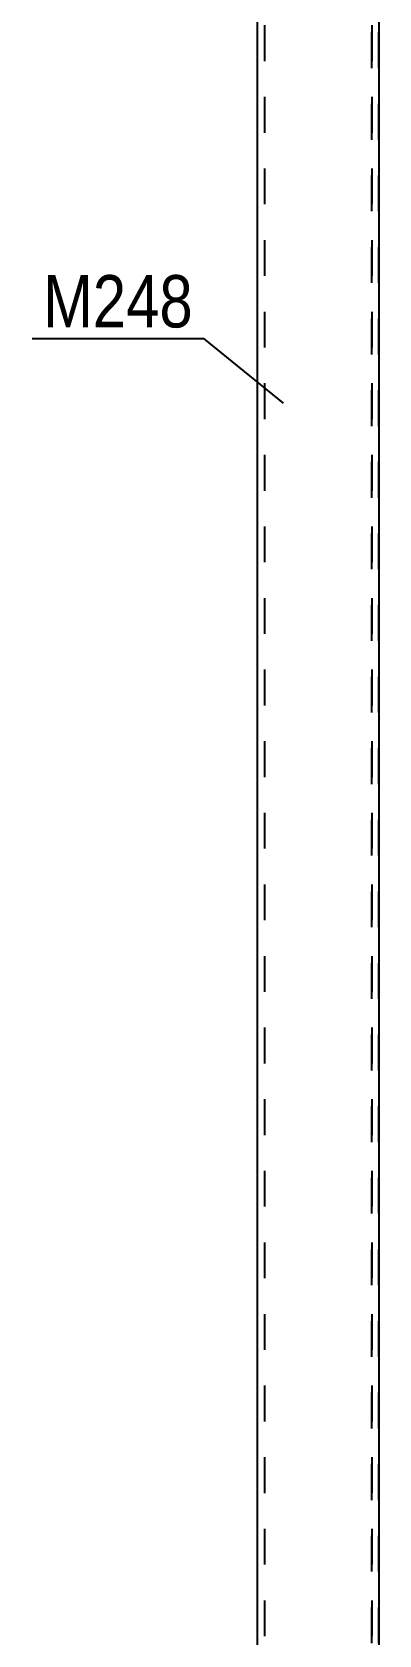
# Model space of a CAD drawing. Header units: millimetres. Extents: x -858 to 331, y -869 to -28.
# Drawn here: x 189.6 to 208.6, y -370.1 to -282.3 of the extents above; entities that cross this region are included whole.
import ezdxf

# ---------------------------------------------------------------- set-up
doc = ezdxf.new("R2010")
doc.units = ezdxf.units.MM
doc.linetypes.add('DXK_LINE_DOT2', pattern=[3.9198, 1.9599, -1.9599])
doc.styles.add('Arial Narrow', font='ARIALN.TTF', dxfattribs={"height": 0.2})

# ---------------------------------------------------------------- blocks, each defined once
blk = doc.blocks.new('Part-570393797-1517 - 1375')
at = {"color": 7, "linetype": 'DXK_LINE_DOT2'}
for p, q in [((202.328, -223.165), (202.328, -421.498)), ((208.195, -421.498), (208.195, -223.165))]:
    blk.add_line(p, q, dxfattribs=at)
at = {"color": 2, "linetype": 'Continuous'}
for p, q in [((201.928, -250.56), (201.928, -421.498)), ((208.595, -250.56), (208.595, -421.498))]:
    blk.add_line(p, q, dxfattribs=at)
blk = doc.blocks.new('Part-570393797-1565 - 1375')
at = {"color": 7, "linetype": 'DXK_LINE_DOT2'}
for p, q in [((201.928, -223.164), (201.928, -421.498)), ((202.328, -223.164), (202.328, -421.498)), ((208.195, -223.164), (208.195, -421.498)), ((208.595, -421.498), (208.595, -223.164))]:
    blk.add_line(p, q, dxfattribs=at)
blk = doc.blocks.new('Mark-570393797-1513 - 1375')
at = {"color": 30, "linetype": 'Continuous'}
for p in [(189.582, -299.102), (203.356, -302.643)]:
    blk.add_line(p, (199.005, -299.102), dxfattribs=at)
at = {"color": 0}
blk.add_wipeout([(198.405, -298.502), (198.405, -295.502), (190.182, -295.502), (190.182, -298.502)], dxfattribs=at)
blk.add_wipeout([(198.405, -298.502), (198.405, -295.502), (190.182, -295.502), (190.182, -298.502)], dxfattribs=at)
at = {"color": 3, "style": 'Arial Narrow'}
blk.add_text('M248', height=2.8633, dxfattribs=at).set_placement((190.182, -298.502))

msp = doc.modelspace()

# ---------------------------------------------------------------- block references
for name in ['Part-570393797-1565 - 1375', 'Part-570393797-1517 - 1375']:
    msp.add_blockref(name, (0, 0))

# ---------------------------------------------------------------- next in the draw order: block references
msp.add_blockref('Mark-570393797-1513 - 1375', (0, 0))

doc.saveas('drawing.dxf')
